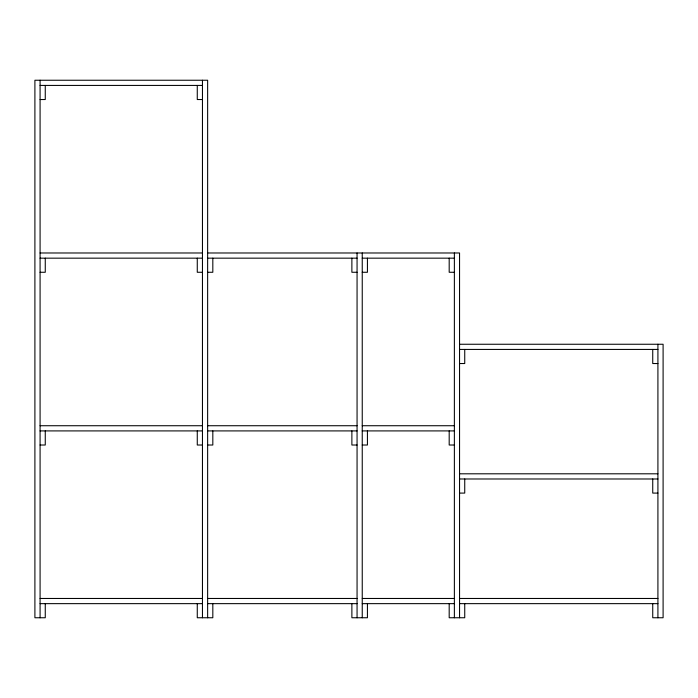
<?xml version="1.0" encoding="UTF-8"?>
<svg xmlns="http://www.w3.org/2000/svg" width="698" height="698" viewBox="0 0 698 698"><rect width="100%" height="100%" fill="white"/><g stroke="black" fill="none" stroke-linecap="round" stroke-linejoin="round"><path stroke-width="1.05" d="M40.083 85.426L202.455 85.426M40.083 99.535L45.265 99.535L45.265 85.426M202.455 99.535L197.272 99.535L197.272 85.426M40.083 252.981L202.455 252.981M207.638 252.981L459.554 252.981L459.554 617.756M40.083 258.164L202.455 258.164M207.638 258.164L357.062 258.164M362.245 258.164L454.372 258.164M40.083 272.272L45.265 272.272L45.265 258.164M202.455 272.272L197.272 272.272L197.272 258.164M207.638 272.272L212.82 272.272L212.82 258.164M357.062 272.272L351.879 272.272L351.879 258.164M362.245 272.272L367.427 272.272L367.427 258.164M454.372 272.272L449.189 272.272L449.189 258.164M459.554 344.254L663.1 344.254L663.1 617.756L652.735 617.756L652.735 603.648M459.554 349.428L657.917 349.428M459.554 363.536L464.737 363.536L464.737 349.428M657.917 363.536L652.735 363.536L652.735 349.428M40.083 425.728L202.455 425.728M207.638 425.728L357.062 425.728M362.245 425.728L454.372 425.728M40.083 430.91L202.455 430.91M207.638 430.91L357.062 430.91M362.245 430.91L454.372 430.91M40.083 445.019L45.265 445.019L45.265 430.91M202.455 445.019L197.272 445.019L197.272 430.91M207.638 445.019L212.82 445.019L212.82 430.91M357.062 445.019L351.879 445.019L351.879 430.91M362.245 445.019L367.427 445.019L367.427 430.91M454.372 445.019L449.189 445.019L449.189 430.91M459.554 473.802L657.917 473.802M459.554 478.985L657.917 478.985M459.554 493.093L464.737 493.093L464.737 478.985M657.917 493.093L652.735 493.093L652.735 478.985M40.083 598.465L202.455 598.465M207.638 598.465L357.062 598.465M362.245 598.465L454.372 598.465M459.554 598.465L657.917 598.465M40.083 603.648L202.455 603.648M207.638 603.648L357.062 603.648M362.245 603.648L454.372 603.648M459.554 603.648L657.917 603.648M657.917 344.254L657.917 617.756M464.737 603.648L464.737 617.756L449.189 617.756L449.189 603.648M454.372 252.981L454.372 617.756M367.427 603.648L367.427 617.756L351.879 617.756L351.879 603.648M362.245 252.981L362.245 617.756M357.062 252.981L357.062 617.756M212.82 603.648L212.82 617.756L197.272 617.756L197.272 603.648M207.638 617.756L207.638 80.244L34.9 80.244L34.9 617.756L45.265 617.756L45.265 603.648M202.455 80.244L202.455 617.756M40.083 80.244L40.083 617.756"/></g></svg>
